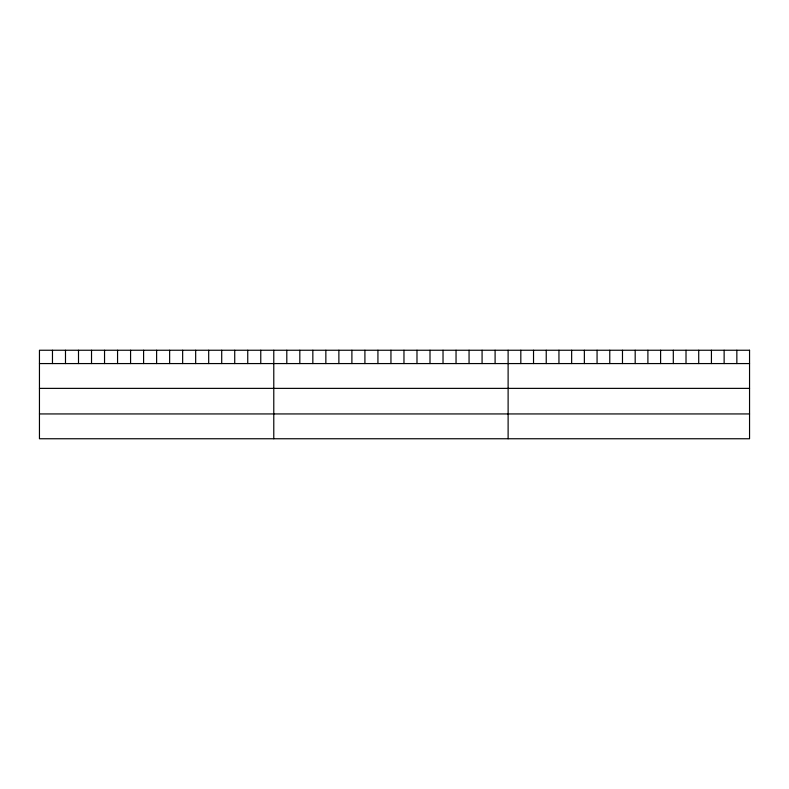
<?xml version="1.0" encoding="UTF-8"?>
<svg xmlns="http://www.w3.org/2000/svg" width="789" height="789" viewBox="0 0 789 789"><rect width="100%" height="100%" fill="white"/><g stroke="black" fill="none" stroke-linecap="round" stroke-linejoin="round"><path stroke-width="1.18" d="M39.45 363.571L749.55 363.571M39.45 388.375L749.55 388.375M39.45 413.939L749.55 413.939M736.847 350.247L736.847 363.571M724.134 350.247L724.134 363.571M711.431 350.247L711.431 363.571M698.719 350.247L698.719 363.571M686.016 350.247L686.016 363.571M673.303 350.247L673.303 363.571M660.6 350.247L660.6 363.571M647.897 350.247L647.897 363.571M635.184 350.247L635.184 363.571M622.482 350.247L622.482 363.571M609.769 350.247L609.769 363.571M597.066 350.247L597.066 363.571M584.363 350.247L584.363 363.571M571.65 350.247L571.65 363.571M558.947 350.247L558.947 363.571M546.235 350.247L546.235 363.571M533.532 350.247L533.532 363.571M520.819 350.247L520.819 363.571M508.116 350.247L508.116 438.753M495.097 350.247L495.097 363.571M482.079 350.247L482.079 363.571M469.06 350.247L469.06 363.571M456.042 350.247L456.042 363.571M443.023 350.247L443.023 363.571M430.005 350.247L430.005 363.571M416.986 350.247L416.986 363.571M403.968 350.247L403.968 363.571M390.949 350.247L390.949 363.571M377.931 350.247L377.931 363.571M364.912 350.247L364.912 363.571M351.894 350.247L351.894 363.571M338.875 350.247L338.875 363.571M325.857 350.247L325.857 363.571M312.838 350.247L312.838 363.571M299.82 350.247L299.82 363.571M286.801 350.247L286.801 363.571M273.783 350.247L273.783 438.753M260.764 350.247L260.764 363.571M247.746 350.247L247.746 363.571M234.727 350.247L234.727 363.571M221.709 350.247L221.709 363.571M208.69 350.247L208.69 363.571M195.672 350.247L195.672 363.571M182.653 350.247L182.653 363.571M169.635 350.247L169.635 363.571M156.617 350.247L156.617 363.571M143.598 350.247L143.598 363.571M130.579 350.247L130.579 363.571M117.561 350.247L117.561 363.571M104.542 350.247L104.542 363.571M91.524 350.247L91.524 363.571M78.505 350.247L78.505 363.571M65.487 350.247L65.487 363.571M52.468 350.247L52.468 363.571M749.55 350.247L39.45 350.247L39.45 438.753L749.55 438.753L749.55 350.247"/></g></svg>
